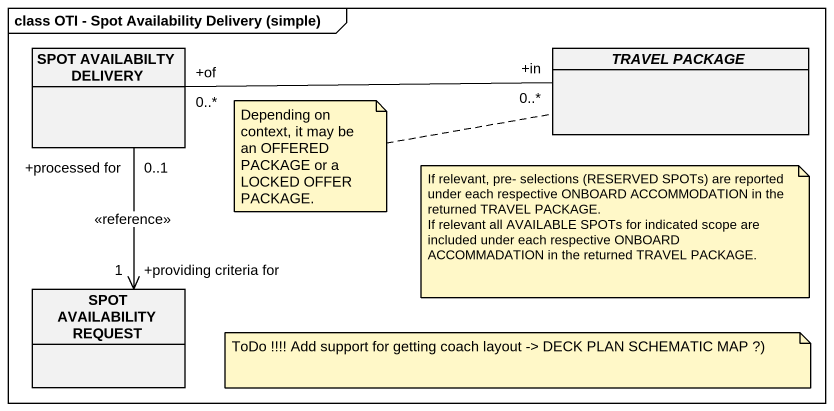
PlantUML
@startuml
mainframe class OTI - Spot Availability Delivery (simple)
hide circle
hide empty members
class "SPOT AVAILABILTY DELIVERY" as SPOT_AVAILABILTY_DELIVERY
abstract class "TRAVEL PACKAGE" as TRAVEL_PACKAGE
class "SPOT AVAILABILITY REQUEST" as SPOT_AVAILABILITY_REQUEST
SPOT_AVAILABILTY_DELIVERY "+of\n0..*" -right- "+in\n0..*" TRAVEL_PACKAGE
SPOT_AVAILABILTY_DELIVERY "+processed for\n0..1" --> "+providing criteria for\n1" SPOT_AVAILABILITY_REQUEST : <<reference>>
note left of TRAVEL_PACKAGE : Depending on context, it may be an OFFERED PACKAGE or a LOCKED OFFER PACKAGE.
note as N2
  If relevant, pre- selections (RESERVED SPOTs) are reported under each respective ONBOARD ACCOMMODATION in the returned TRAVEL PACKAGE.
  If relevant all AVAILABLE SPOTs for indicated scope are included under each respective ONBOARD ACCOMMADATION in the returned TRAVEL PACKAGE.
end note
note as N3
  ToDo !!!! Add support for getting coach layout -> DECK PLAN SCHEMATIC MAP ?)
end note
@enduml
